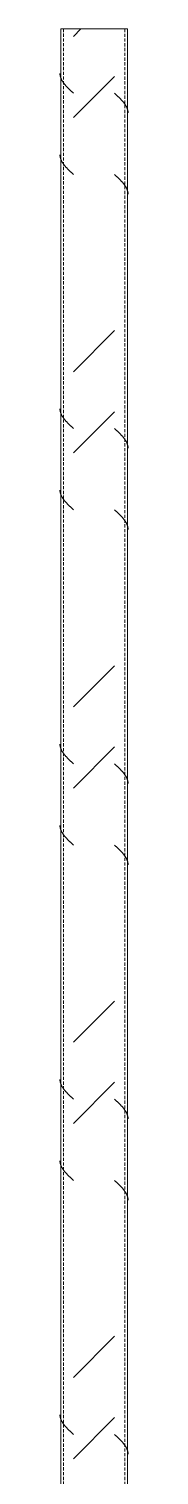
# Model space of a CAD drawing. Header units: centimetres. Extents: x -6111 to 13767, y -285 to 1600.
# Drawn here: x 2222.2 to 2232.5, y 298.6 to 515.5 of the extents above; entities that cross this region are included whole.
import ezdxf

# ---------------------------------------------------------------- set-up
doc = ezdxf.new("R2010")
doc.units = ezdxf.units.CM
doc.linetypes.add('Hidden', pattern=[0.714375, 0.47625, -0.238125])
doc.layers.add('S-COLS', color=7, linetype='Continuous', lineweight=9)

# ---------------------------------------------------------------- blocks, each defined once
blk = doc.blocks.new('FP_107-Elevación Eje 3-4')
at = {"layer": 'S-COLS'}
blk.add_line((-5443.86, 0), (-5443.86, 515.53), dxfattribs=at)
at = {"layer": 'S-COLS', "color": 9, "true_color": 0xc0c0c0}
for p, q in [((-5445.72, 505.84), (-5445.77, 505.89)), ((-5445.67, 505.8), (-5445.72, 505.84)), ((-5445.62, 505.75), (-5445.67, 505.8)), ((-5445.57, 505.7), (-5445.62, 505.75)), ((-5445.52, 505.66), (-5445.57, 505.7)), ((-5445.47, 505.61), (-5445.52, 505.66)), ((-5445.42, 505.56), (-5445.47, 505.61)), ((-5445.37, 505.51), (-5445.42, 505.56)), ((-5445.33, 505.47), (-5445.37, 505.51)), ((-5445.28, 505.42), (-5445.33, 505.47)), ((-5445.23, 505.37), (-5445.28, 505.42)), ((-5445.18, 505.33), (-5445.23, 505.37)), ((-5445.13, 505.28), (-5445.18, 505.33)), ((-5445.09, 505.23), (-5445.13, 505.28)), ((-5445.04, 505.19), (-5445.09, 505.23)), ((-5444.99, 505.14), (-5445.04, 505.19)), ((-5444.95, 505.09), (-5444.99, 505.14)), ((-5444.9, 505.05), (-5444.95, 505.09)), ((-5444.86, 505), (-5444.9, 505.05)), ((-5444.82, 504.95), (-5444.86, 505)), ((-5444.77, 504.91), (-5444.82, 504.95)), ((-5444.73, 504.86), (-5444.77, 504.91)), ((-5444.69, 504.81), (-5444.73, 504.86)), ((-5444.65, 504.77), (-5444.69, 504.81)), ((-5444.6, 504.72), (-5444.65, 504.77)), ((-5444.56, 504.67), (-5444.6, 504.72)), ((-5444.52, 504.63), (-5444.56, 504.67)), ((-5444.49, 504.58), (-5444.52, 504.63)), ((-5444.45, 504.53), (-5444.49, 504.58)), ((-5444.41, 504.49), (-5444.45, 504.53)), ((-5444.37, 504.44), (-5444.41, 504.49)), ((-5444.34, 504.39), (-5444.37, 504.44)), ((-5444.3, 504.35), (-5444.34, 504.39)), ((-5444.27, 504.3), (-5444.3, 504.35)), ((-5444.24, 504.25), (-5444.27, 504.3)), ((-5444.21, 504.21), (-5444.24, 504.25)), ((-5444.17, 504.16), (-5444.21, 504.21)), ((-5444.14, 504.11), (-5444.17, 504.16)), ((-5444.12, 504.07), (-5444.14, 504.11)), ((-5444.09, 504.02), (-5444.12, 504.07)), ((-5444.06, 503.97), (-5444.09, 504.02)), ((-5444.03, 503.93), (-5444.06, 503.97)), ((-5444.01, 503.88), (-5444.03, 503.93)), ((-5443.99, 503.83), (-5444.01, 503.88)), ((-5443.96, 503.78), (-5443.99, 503.83)), ((-5443.94, 503.74), (-5443.96, 503.78)), ((-5443.92, 503.69), (-5443.94, 503.74)), ((-5443.9, 503.64), (-5443.92, 503.69)), ((-5443.88, 503.6), (-5443.9, 503.64)), ((-5443.87, 503.55), (-5443.88, 503.6)), ((-5443.85, 503.5), (-5443.87, 503.55)), ((-5443.83, 503.46), (-5443.85, 503.5)), ((-5443.82, 503.41), (-5443.83, 503.46)), ((-5443.81, 503.36), (-5443.82, 503.41)), ((-5443.8, 503.32), (-5443.81, 503.36)), ((-5443.79, 503.27), (-5443.8, 503.32)), ((-5443.78, 503.22), (-5443.79, 503.27)), ((-5443.77, 503.18), (-5443.78, 503.22)), ((-5443.76, 503.13), (-5443.77, 503.18)), ((-5443.76, 503.08), (-5443.76, 503.13)), ((-5443.75, 503.04), (-5443.76, 503.08)), ((-5443.75, 502.99), (-5443.75, 503.04)), ((-5443.75, 502.94), (-5443.75, 502.99)), ((-5445.72, 493.65), (-5445.77, 493.7)), ((-5445.67, 493.61), (-5445.72, 493.65)), ((-5445.62, 493.56), (-5445.67, 493.61)), ((-5445.57, 493.51), (-5445.62, 493.56)), ((-5445.52, 493.47), (-5445.57, 493.51)), ((-5445.47, 493.42), (-5445.52, 493.47)), ((-5445.42, 493.37), (-5445.47, 493.42)), ((-5445.37, 493.33), (-5445.42, 493.37)), ((-5445.33, 493.28), (-5445.37, 493.33)), ((-5445.28, 493.23), (-5445.33, 493.28)), ((-5445.23, 493.19), (-5445.28, 493.23)), ((-5445.18, 493.14), (-5445.23, 493.19)), ((-5445.13, 493.09), (-5445.18, 493.14)), ((-5445.09, 493.04), (-5445.13, 493.09)), ((-5445.04, 493), (-5445.09, 493.04)), ((-5444.99, 492.95), (-5445.04, 493)), ((-5444.95, 492.9), (-5444.99, 492.95)), ((-5444.9, 492.86), (-5444.95, 492.9)), ((-5444.86, 492.81), (-5444.9, 492.86)), ((-5444.82, 492.76), (-5444.86, 492.81)), ((-5444.77, 492.72), (-5444.82, 492.76)), ((-5444.73, 492.67), (-5444.77, 492.72)), ((-5444.69, 492.62), (-5444.73, 492.67)), ((-5444.65, 492.58), (-5444.69, 492.62)), ((-5444.6, 492.53), (-5444.65, 492.58)), ((-5444.56, 492.48), (-5444.6, 492.53)), ((-5444.52, 492.44), (-5444.56, 492.48)), ((-5444.49, 492.39), (-5444.52, 492.44)), ((-5444.45, 492.34), (-5444.49, 492.39)), ((-5444.41, 492.3), (-5444.45, 492.34)), ((-5444.37, 492.25), (-5444.41, 492.3)), ((-5444.34, 492.2), (-5444.37, 492.25)), ((-5444.3, 492.16), (-5444.34, 492.2)), ((-5444.27, 492.11), (-5444.3, 492.16)), ((-5444.24, 492.06), (-5444.27, 492.11)), ((-5444.21, 492.02), (-5444.24, 492.06)), ((-5444.17, 491.97), (-5444.21, 492.02)), ((-5444.14, 491.92), (-5444.17, 491.97)), ((-5444.12, 491.88), (-5444.14, 491.92)), ((-5444.09, 491.83), (-5444.12, 491.88)), ((-5444.06, 491.78), (-5444.09, 491.83)), ((-5444.03, 491.74), (-5444.06, 491.78)), ((-5444.01, 491.69), (-5444.03, 491.74)), ((-5443.99, 491.64), (-5444.01, 491.69)), ((-5443.96, 491.6), (-5443.99, 491.64)), ((-5443.94, 491.55), (-5443.96, 491.6)), ((-5443.92, 491.5), (-5443.94, 491.55)), ((-5443.9, 491.46), (-5443.92, 491.5)), ((-5443.88, 491.41), (-5443.9, 491.46)), ((-5443.87, 491.36), (-5443.88, 491.41)), ((-5443.85, 491.31), (-5443.87, 491.36)), ((-5443.83, 491.27), (-5443.85, 491.31)), ((-5443.82, 491.22), (-5443.83, 491.27)), ((-5443.81, 491.17), (-5443.82, 491.22)), ((-5443.8, 491.13), (-5443.81, 491.17)), ((-5443.79, 491.08), (-5443.8, 491.13)), ((-5443.78, 491.03), (-5443.79, 491.08)), ((-5443.77, 490.99), (-5443.78, 491.03)), ((-5443.76, 490.94), (-5443.77, 490.99)), ((-5443.76, 490.89), (-5443.76, 490.94)), ((-5443.75, 490.85), (-5443.76, 490.89)), ((-5443.75, 490.8), (-5443.75, 490.85)), ((-5443.75, 490.75), (-5443.75, 490.8)), ((-5445.72, 455.55), (-5445.77, 455.6)), ((-5445.67, 455.51), (-5445.72, 455.55)), ((-5445.62, 455.46), (-5445.67, 455.51)), ((-5445.57, 455.41), (-5445.62, 455.46)), ((-5445.52, 455.37), (-5445.57, 455.41)), ((-5445.47, 455.32), (-5445.52, 455.37)), ((-5445.42, 455.27), (-5445.47, 455.32)), ((-5445.37, 455.23), (-5445.42, 455.27)), ((-5445.33, 455.18), (-5445.37, 455.23)), ((-5445.28, 455.13), (-5445.33, 455.18)), ((-5445.23, 455.09), (-5445.28, 455.13)), ((-5445.18, 455.04), (-5445.23, 455.09)), ((-5445.13, 454.99), (-5445.18, 455.04)), ((-5445.09, 454.94), (-5445.13, 454.99)), ((-5445.04, 454.9), (-5445.09, 454.94)), ((-5444.99, 454.85), (-5445.04, 454.9)), ((-5444.95, 454.8), (-5444.99, 454.85)), ((-5444.9, 454.76), (-5444.95, 454.8)), ((-5444.86, 454.71), (-5444.9, 454.76)), ((-5444.82, 454.66), (-5444.86, 454.71)), ((-5444.77, 454.62), (-5444.82, 454.66)), ((-5444.73, 454.57), (-5444.77, 454.62)), ((-5444.69, 454.52), (-5444.73, 454.57)), ((-5444.65, 454.48), (-5444.69, 454.52)), ((-5444.6, 454.43), (-5444.65, 454.48)), ((-5444.56, 454.38), (-5444.6, 454.43)), ((-5444.52, 454.34), (-5444.56, 454.38)), ((-5444.49, 454.29), (-5444.52, 454.34)), ((-5444.45, 454.24), (-5444.49, 454.29)), ((-5444.41, 454.2), (-5444.45, 454.24)), ((-5444.37, 454.15), (-5444.41, 454.2)), ((-5444.34, 454.1), (-5444.37, 454.15)), ((-5444.3, 454.06), (-5444.34, 454.1)), ((-5444.27, 454.01), (-5444.3, 454.06)), ((-5444.24, 453.96), (-5444.27, 454.01)), ((-5444.21, 453.92), (-5444.24, 453.96)), ((-5444.17, 453.87), (-5444.21, 453.92)), ((-5444.14, 453.82), (-5444.17, 453.87)), ((-5444.12, 453.78), (-5444.14, 453.82)), ((-5444.09, 453.73), (-5444.12, 453.78)), ((-5444.06, 453.68), (-5444.09, 453.73)), ((-5444.03, 453.64), (-5444.06, 453.68)), ((-5444.01, 453.59), (-5444.03, 453.64)), ((-5443.99, 453.54), (-5444.01, 453.59)), ((-5443.96, 453.5), (-5443.99, 453.54)), ((-5443.94, 453.45), (-5443.96, 453.5)), ((-5443.92, 453.4), (-5443.94, 453.45)), ((-5443.9, 453.36), (-5443.92, 453.4)), ((-5443.88, 453.31), (-5443.9, 453.36)), ((-5443.87, 453.26), (-5443.88, 453.31)), ((-5443.85, 453.21), (-5443.87, 453.26)), ((-5443.83, 453.17), (-5443.85, 453.21)), ((-5443.82, 453.12), (-5443.83, 453.17)), ((-5443.81, 453.07), (-5443.82, 453.12)), ((-5443.8, 453.03), (-5443.81, 453.07)), ((-5443.79, 452.98), (-5443.8, 453.03)), ((-5443.78, 452.93), (-5443.79, 452.98)), ((-5443.77, 452.89), (-5443.78, 452.93)), ((-5443.76, 452.84), (-5443.77, 452.89)), ((-5443.76, 452.79), (-5443.76, 452.84)), ((-5443.75, 452.75), (-5443.76, 452.79)), ((-5443.75, 452.7), (-5443.75, 452.75)), ((-5443.75, 452.65), (-5443.75, 452.7)), ((-5445.72, 443.36), (-5445.77, 443.41)), ((-5445.67, 443.32), (-5445.72, 443.36)), ((-5445.62, 443.27), (-5445.67, 443.32)), ((-5445.57, 443.22), (-5445.62, 443.27)), ((-5445.52, 443.18), (-5445.57, 443.22)), ((-5445.47, 443.13), (-5445.52, 443.18)), ((-5445.42, 443.08), (-5445.47, 443.13)), ((-5445.37, 443.04), (-5445.42, 443.08)), ((-5445.33, 442.99), (-5445.37, 443.04)), ((-5445.28, 442.94), (-5445.33, 442.99)), ((-5445.23, 442.9), (-5445.28, 442.94)), ((-5445.18, 442.85), (-5445.23, 442.9)), ((-5445.13, 442.8), (-5445.18, 442.85)), ((-5445.09, 442.76), (-5445.13, 442.8)), ((-5445.04, 442.71), (-5445.09, 442.76)), ((-5444.99, 442.66), (-5445.04, 442.71)), ((-5444.95, 442.62), (-5444.99, 442.66)), ((-5444.9, 442.57), (-5444.95, 442.62)), ((-5444.86, 442.52), (-5444.9, 442.57)), ((-5444.82, 442.47), (-5444.86, 442.52)), ((-5444.77, 442.43), (-5444.82, 442.47)), ((-5444.73, 442.38), (-5444.77, 442.43)), ((-5444.69, 442.33), (-5444.73, 442.38)), ((-5444.65, 442.29), (-5444.69, 442.33)), ((-5444.6, 442.24), (-5444.65, 442.29)), ((-5444.56, 442.19), (-5444.6, 442.24)), ((-5444.52, 442.15), (-5444.56, 442.19)), ((-5444.49, 442.1), (-5444.52, 442.15)), ((-5444.45, 442.05), (-5444.49, 442.1)), ((-5444.41, 442.01), (-5444.45, 442.05)), ((-5444.37, 441.96), (-5444.41, 442.01)), ((-5444.34, 441.91), (-5444.37, 441.96)), ((-5444.3, 441.87), (-5444.34, 441.91)), ((-5444.27, 441.82), (-5444.3, 441.87)), ((-5444.24, 441.77), (-5444.27, 441.82)), ((-5444.21, 441.73), (-5444.24, 441.77)), ((-5444.17, 441.68), (-5444.21, 441.73)), ((-5444.14, 441.63), (-5444.17, 441.68)), ((-5444.12, 441.59), (-5444.14, 441.63)), ((-5444.09, 441.54), (-5444.12, 441.59)), ((-5444.06, 441.49), (-5444.09, 441.54)), ((-5444.03, 441.45), (-5444.06, 441.49)), ((-5444.01, 441.4), (-5444.03, 441.45)), ((-5443.99, 441.35), (-5444.01, 441.4)), ((-5443.96, 441.31), (-5443.99, 441.35)), ((-5443.94, 441.26), (-5443.96, 441.31)), ((-5443.92, 441.21), (-5443.94, 441.26)), ((-5443.9, 441.17), (-5443.92, 441.21)), ((-5443.88, 441.12), (-5443.9, 441.17)), ((-5443.87, 441.07), (-5443.88, 441.12)), ((-5443.85, 441.03), (-5443.87, 441.07)), ((-5443.83, 440.98), (-5443.85, 441.03)), ((-5443.82, 440.93), (-5443.83, 440.98)), ((-5443.81, 440.89), (-5443.82, 440.93)), ((-5443.8, 440.84), (-5443.81, 440.89)), ((-5443.79, 440.79), (-5443.8, 440.84)), ((-5443.78, 440.74), (-5443.79, 440.79)), ((-5443.77, 440.7), (-5443.78, 440.74)), ((-5443.76, 440.65), (-5443.77, 440.7)), ((-5443.76, 440.6), (-5443.76, 440.65)), ((-5443.75, 440.56), (-5443.76, 440.6)), ((-5443.75, 440.51), (-5443.75, 440.56)), ((-5443.75, 440.46), (-5443.75, 440.51)), ((-5445.72, 405.26), (-5445.77, 405.31)), ((-5445.67, 405.22), (-5445.72, 405.26)), ((-5445.62, 405.17), (-5445.67, 405.22)), ((-5445.57, 405.12), (-5445.62, 405.17)), ((-5445.52, 405.08), (-5445.57, 405.12)), ((-5445.47, 405.03), (-5445.52, 405.08)), ((-5445.42, 404.98), (-5445.47, 405.03)), ((-5445.37, 404.94), (-5445.42, 404.98)), ((-5445.33, 404.89), (-5445.37, 404.94)), ((-5445.28, 404.84), (-5445.33, 404.89)), ((-5445.23, 404.8), (-5445.28, 404.84)), ((-5445.18, 404.75), (-5445.23, 404.8)), ((-5445.13, 404.7), (-5445.18, 404.75)), ((-5445.09, 404.66), (-5445.13, 404.7)), ((-5445.04, 404.61), (-5445.09, 404.66)), ((-5444.99, 404.56), (-5445.04, 404.61)), ((-5444.95, 404.52), (-5444.99, 404.56)), ((-5444.9, 404.47), (-5444.95, 404.52)), ((-5444.86, 404.42), (-5444.9, 404.47)), ((-5444.82, 404.37), (-5444.86, 404.42)), ((-5444.77, 404.33), (-5444.82, 404.37)), ((-5444.73, 404.28), (-5444.77, 404.33)), ((-5444.69, 404.23), (-5444.73, 404.28)), ((-5444.65, 404.19), (-5444.69, 404.23)), ((-5444.6, 404.14), (-5444.65, 404.19)), ((-5444.56, 404.09), (-5444.6, 404.14)), ((-5444.52, 404.05), (-5444.56, 404.09)), ((-5444.49, 404), (-5444.52, 404.05)), ((-5444.45, 403.95), (-5444.49, 404)), ((-5444.41, 403.91), (-5444.45, 403.95)), ((-5444.37, 403.86), (-5444.41, 403.91)), ((-5444.34, 403.81), (-5444.37, 403.86)), ((-5444.3, 403.77), (-5444.34, 403.81)), ((-5444.27, 403.72), (-5444.3, 403.77)), ((-5444.24, 403.67), (-5444.27, 403.72)), ((-5444.21, 403.63), (-5444.24, 403.67)), ((-5444.17, 403.58), (-5444.21, 403.63)), ((-5444.14, 403.53), (-5444.17, 403.58)), ((-5444.12, 403.49), (-5444.14, 403.53)), ((-5444.09, 403.44), (-5444.12, 403.49)), ((-5444.06, 403.39), (-5444.09, 403.44)), ((-5444.03, 403.35), (-5444.06, 403.39)), ((-5444.01, 403.3), (-5444.03, 403.35)), ((-5443.99, 403.25), (-5444.01, 403.3)), ((-5443.96, 403.21), (-5443.99, 403.25)), ((-5443.94, 403.16), (-5443.96, 403.21)), ((-5443.92, 403.11), (-5443.94, 403.16)), ((-5443.9, 403.07), (-5443.92, 403.11)), ((-5443.88, 403.02), (-5443.9, 403.07)), ((-5443.87, 402.97), (-5443.88, 403.02)), ((-5443.85, 402.93), (-5443.87, 402.97)), ((-5443.83, 402.88), (-5443.85, 402.93)), ((-5443.82, 402.83), (-5443.83, 402.88)), ((-5443.81, 402.79), (-5443.82, 402.83)), ((-5443.8, 402.74), (-5443.81, 402.79)), ((-5443.79, 402.69), (-5443.8, 402.74)), ((-5443.78, 402.64), (-5443.79, 402.69)), ((-5443.77, 402.6), (-5443.78, 402.64)), ((-5443.76, 402.55), (-5443.77, 402.6)), ((-5443.76, 402.5), (-5443.76, 402.55)), ((-5443.75, 402.46), (-5443.76, 402.5)), ((-5443.75, 402.41), (-5443.75, 402.46)), ((-5443.75, 402.36), (-5443.75, 402.41)), ((-5445.72, 393.07), (-5445.77, 393.12)), ((-5445.67, 393.03), (-5445.72, 393.07)), ((-5445.62, 392.98), (-5445.67, 393.03)), ((-5445.57, 392.93), (-5445.62, 392.98)), ((-5445.52, 392.89), (-5445.57, 392.93)), ((-5445.47, 392.84), (-5445.52, 392.89)), ((-5445.42, 392.79), (-5445.47, 392.84)), ((-5445.37, 392.75), (-5445.42, 392.79)), ((-5445.33, 392.7), (-5445.37, 392.75)), ((-5445.28, 392.65), (-5445.33, 392.7)), ((-5445.23, 392.61), (-5445.28, 392.65)), ((-5445.18, 392.56), (-5445.23, 392.61)), ((-5445.13, 392.51), (-5445.18, 392.56)), ((-5445.09, 392.47), (-5445.13, 392.51)), ((-5445.04, 392.42), (-5445.09, 392.47)), ((-5444.99, 392.37), (-5445.04, 392.42)), ((-5444.95, 392.33), (-5444.99, 392.37)), ((-5444.9, 392.28), (-5444.95, 392.33)), ((-5444.86, 392.23), (-5444.9, 392.28)), ((-5444.82, 392.19), (-5444.86, 392.23)), ((-5444.77, 392.14), (-5444.82, 392.19)), ((-5444.73, 392.09), (-5444.77, 392.14)), ((-5444.69, 392.05), (-5444.73, 392.09)), ((-5444.65, 392), (-5444.69, 392.05)), ((-5444.6, 391.95), (-5444.65, 392)), ((-5444.56, 391.9), (-5444.6, 391.95)), ((-5444.52, 391.86), (-5444.56, 391.9)), ((-5444.49, 391.81), (-5444.52, 391.86)), ((-5444.45, 391.76), (-5444.49, 391.81)), ((-5444.41, 391.72), (-5444.45, 391.76)), ((-5444.37, 391.67), (-5444.41, 391.72)), ((-5444.34, 391.62), (-5444.37, 391.67)), ((-5444.3, 391.58), (-5444.34, 391.62)), ((-5444.27, 391.53), (-5444.3, 391.58)), ((-5444.24, 391.48), (-5444.27, 391.53)), ((-5444.21, 391.44), (-5444.24, 391.48)), ((-5444.17, 391.39), (-5444.21, 391.44)), ((-5444.14, 391.34), (-5444.17, 391.39)), ((-5444.12, 391.3), (-5444.14, 391.34)), ((-5444.09, 391.25), (-5444.12, 391.3)), ((-5444.06, 391.2), (-5444.09, 391.25)), ((-5444.03, 391.16), (-5444.06, 391.2)), ((-5444.01, 391.11), (-5444.03, 391.16)), ((-5443.99, 391.06), (-5444.01, 391.11)), ((-5443.96, 391.02), (-5443.99, 391.06)), ((-5443.94, 390.97), (-5443.96, 391.02)), ((-5443.92, 390.92), (-5443.94, 390.97)), ((-5443.9, 390.88), (-5443.92, 390.92)), ((-5443.88, 390.83), (-5443.9, 390.88)), ((-5443.87, 390.78), (-5443.88, 390.83)), ((-5443.85, 390.74), (-5443.87, 390.78)), ((-5443.83, 390.69), (-5443.85, 390.74)), ((-5443.82, 390.64), (-5443.83, 390.69)), ((-5443.81, 390.6), (-5443.82, 390.64)), ((-5443.8, 390.55), (-5443.81, 390.6)), ((-5443.79, 390.5), (-5443.8, 390.55)), ((-5443.78, 390.46), (-5443.79, 390.5)), ((-5443.77, 390.41), (-5443.78, 390.46)), ((-5443.76, 390.36), (-5443.77, 390.41)), ((-5443.76, 390.32), (-5443.76, 390.36)), ((-5443.75, 390.27), (-5443.76, 390.32)), ((-5443.75, 390.22), (-5443.75, 390.27)), ((-5443.75, 390.18), (-5443.75, 390.22)), ((-5445.72, 354.97), (-5445.77, 355.02)), ((-5445.67, 354.93), (-5445.72, 354.97)), ((-5445.62, 354.88), (-5445.67, 354.93)), ((-5445.57, 354.83), (-5445.62, 354.88)), ((-5445.52, 354.79), (-5445.57, 354.83)), ((-5445.47, 354.74), (-5445.52, 354.79)), ((-5445.42, 354.69), (-5445.47, 354.74)), ((-5445.37, 354.65), (-5445.42, 354.69)), ((-5445.33, 354.6), (-5445.37, 354.65)), ((-5445.28, 354.55), (-5445.33, 354.6)), ((-5445.23, 354.51), (-5445.28, 354.55)), ((-5445.18, 354.46), (-5445.23, 354.51)), ((-5445.13, 354.41), (-5445.18, 354.46)), ((-5445.09, 354.37), (-5445.13, 354.41)), ((-5445.04, 354.32), (-5445.09, 354.37)), ((-5444.99, 354.27), (-5445.04, 354.32)), ((-5444.95, 354.23), (-5444.99, 354.27)), ((-5444.9, 354.18), (-5444.95, 354.23)), ((-5444.86, 354.13), (-5444.9, 354.18)), ((-5444.82, 354.09), (-5444.86, 354.13)), ((-5444.77, 354.04), (-5444.82, 354.09)), ((-5444.73, 353.99), (-5444.77, 354.04)), ((-5444.69, 353.95), (-5444.73, 353.99)), ((-5444.65, 353.9), (-5444.69, 353.95)), ((-5444.6, 353.85), (-5444.65, 353.9)), ((-5444.56, 353.8), (-5444.6, 353.85)), ((-5444.52, 353.76), (-5444.56, 353.8)), ((-5444.49, 353.71), (-5444.52, 353.76)), ((-5444.45, 353.66), (-5444.49, 353.71)), ((-5444.41, 353.62), (-5444.45, 353.66)), ((-5444.37, 353.57), (-5444.41, 353.62)), ((-5444.34, 353.52), (-5444.37, 353.57)), ((-5444.3, 353.48), (-5444.34, 353.52)), ((-5444.27, 353.43), (-5444.3, 353.48)), ((-5444.24, 353.38), (-5444.27, 353.43)), ((-5444.21, 353.34), (-5444.24, 353.38)), ((-5444.17, 353.29), (-5444.21, 353.34)), ((-5444.14, 353.24), (-5444.17, 353.29)), ((-5444.12, 353.2), (-5444.14, 353.24)), ((-5444.09, 353.15), (-5444.12, 353.2)), ((-5444.06, 353.1), (-5444.09, 353.15)), ((-5444.03, 353.06), (-5444.06, 353.1)), ((-5444.01, 353.01), (-5444.03, 353.06)), ((-5443.99, 352.96), (-5444.01, 353.01)), ((-5443.96, 352.92), (-5443.99, 352.96)), ((-5443.94, 352.87), (-5443.96, 352.92)), ((-5443.92, 352.82), (-5443.94, 352.87)), ((-5443.9, 352.78), (-5443.92, 352.82)), ((-5443.88, 352.73), (-5443.9, 352.78)), ((-5443.87, 352.68), (-5443.88, 352.73)), ((-5443.85, 352.64), (-5443.87, 352.68)), ((-5443.83, 352.59), (-5443.85, 352.64)), ((-5443.82, 352.54), (-5443.83, 352.59)), ((-5443.81, 352.5), (-5443.82, 352.54)), ((-5443.8, 352.45), (-5443.81, 352.5)), ((-5443.79, 352.4), (-5443.8, 352.45)), ((-5443.78, 352.36), (-5443.79, 352.4)), ((-5443.77, 352.31), (-5443.78, 352.36)), ((-5443.76, 352.26), (-5443.77, 352.31)), ((-5443.76, 352.22), (-5443.76, 352.26)), ((-5443.75, 352.17), (-5443.76, 352.22)), ((-5443.75, 352.12), (-5443.75, 352.17)), ((-5443.75, 352.08), (-5443.75, 352.12)), ((-5445.72, 342.78), (-5445.77, 342.83)), ((-5445.67, 342.74), (-5445.72, 342.78)), ((-5445.62, 342.69), (-5445.67, 342.74)), ((-5445.57, 342.64), (-5445.62, 342.69)), ((-5445.52, 342.6), (-5445.57, 342.64)), ((-5445.47, 342.55), (-5445.52, 342.6)), ((-5445.42, 342.5), (-5445.47, 342.55)), ((-5445.37, 342.46), (-5445.42, 342.5)), ((-5445.33, 342.41), (-5445.37, 342.46)), ((-5445.28, 342.36), (-5445.33, 342.41)), ((-5445.23, 342.32), (-5445.28, 342.36)), ((-5445.18, 342.27), (-5445.23, 342.32)), ((-5445.13, 342.22), (-5445.18, 342.27)), ((-5445.09, 342.18), (-5445.13, 342.22)), ((-5445.04, 342.13), (-5445.09, 342.18)), ((-5444.99, 342.08), (-5445.04, 342.13)), ((-5444.95, 342.04), (-5444.99, 342.08)), ((-5444.9, 341.99), (-5444.95, 342.04)), ((-5444.86, 341.94), (-5444.9, 341.99)), ((-5444.82, 341.9), (-5444.86, 341.94)), ((-5444.77, 341.85), (-5444.82, 341.9)), ((-5444.73, 341.8), (-5444.77, 341.85)), ((-5444.69, 341.76), (-5444.73, 341.8)), ((-5444.65, 341.71), (-5444.69, 341.76)), ((-5444.6, 341.66), (-5444.65, 341.71)), ((-5444.56, 341.62), (-5444.6, 341.66)), ((-5444.52, 341.57), (-5444.56, 341.62)), ((-5444.49, 341.52), (-5444.52, 341.57)), ((-5444.45, 341.48), (-5444.49, 341.52)), ((-5444.41, 341.43), (-5444.45, 341.48)), ((-5444.37, 341.38), (-5444.41, 341.43)), ((-5444.34, 341.34), (-5444.37, 341.38)), ((-5444.3, 341.29), (-5444.34, 341.34)), ((-5444.27, 341.24), (-5444.3, 341.29)), ((-5444.24, 341.19), (-5444.27, 341.24)), ((-5444.21, 341.15), (-5444.24, 341.19)), ((-5444.17, 341.1), (-5444.21, 341.15)), ((-5444.14, 341.05), (-5444.17, 341.1)), ((-5444.12, 341.01), (-5444.14, 341.05)), ((-5444.09, 340.96), (-5444.12, 341.01)), ((-5444.06, 340.91), (-5444.09, 340.96)), ((-5444.03, 340.87), (-5444.06, 340.91)), ((-5444.01, 340.82), (-5444.03, 340.87)), ((-5443.99, 340.77), (-5444.01, 340.82)), ((-5443.96, 340.73), (-5443.99, 340.77)), ((-5443.94, 340.68), (-5443.96, 340.73)), ((-5443.92, 340.63), (-5443.94, 340.68)), ((-5443.9, 340.59), (-5443.92, 340.63)), ((-5443.88, 340.54), (-5443.9, 340.59)), ((-5443.87, 340.49), (-5443.88, 340.54)), ((-5443.85, 340.45), (-5443.87, 340.49)), ((-5443.83, 340.4), (-5443.85, 340.45)), ((-5443.82, 340.35), (-5443.83, 340.4)), ((-5443.81, 340.31), (-5443.82, 340.35)), ((-5443.8, 340.26), (-5443.81, 340.31)), ((-5443.79, 340.21), (-5443.8, 340.26)), ((-5443.78, 340.17), (-5443.79, 340.21)), ((-5443.77, 340.12), (-5443.78, 340.17)), ((-5443.76, 340.07), (-5443.77, 340.12)), ((-5443.76, 340.03), (-5443.76, 340.07)), ((-5443.75, 339.98), (-5443.76, 340.03)), ((-5443.75, 339.93), (-5443.75, 339.98)), ((-5443.75, 339.89), (-5443.75, 339.93)), ((-5445.72, 304.68), (-5445.77, 304.73)), ((-5445.67, 304.64), (-5445.72, 304.68)), ((-5445.62, 304.59), (-5445.67, 304.64)), ((-5445.57, 304.54), (-5445.62, 304.59)), ((-5445.52, 304.5), (-5445.57, 304.54)), ((-5445.47, 304.45), (-5445.52, 304.5)), ((-5445.42, 304.4), (-5445.47, 304.45)), ((-5445.37, 304.36), (-5445.42, 304.4)), ((-5445.33, 304.31), (-5445.37, 304.36)), ((-5445.28, 304.26), (-5445.33, 304.31)), ((-5445.23, 304.22), (-5445.28, 304.26)), ((-5445.18, 304.17), (-5445.23, 304.22)), ((-5445.13, 304.12), (-5445.18, 304.17)), ((-5445.09, 304.08), (-5445.13, 304.12)), ((-5445.04, 304.03), (-5445.09, 304.08)), ((-5444.99, 303.98), (-5445.04, 304.03)), ((-5444.95, 303.94), (-5444.99, 303.98)), ((-5444.9, 303.89), (-5444.95, 303.94)), ((-5444.86, 303.84), (-5444.9, 303.89)), ((-5444.82, 303.8), (-5444.86, 303.84)), ((-5444.77, 303.75), (-5444.82, 303.8)), ((-5444.73, 303.7), (-5444.77, 303.75)), ((-5444.69, 303.66), (-5444.73, 303.7)), ((-5444.65, 303.61), (-5444.69, 303.66)), ((-5444.6, 303.56), (-5444.65, 303.61)), ((-5444.56, 303.52), (-5444.6, 303.56)), ((-5444.52, 303.47), (-5444.56, 303.52)), ((-5444.49, 303.42), (-5444.52, 303.47)), ((-5444.45, 303.38), (-5444.49, 303.42)), ((-5444.41, 303.33), (-5444.45, 303.38)), ((-5444.37, 303.28), (-5444.41, 303.33)), ((-5444.34, 303.24), (-5444.37, 303.28)), ((-5444.3, 303.19), (-5444.34, 303.24)), ((-5444.27, 303.14), (-5444.3, 303.19)), ((-5444.24, 303.09), (-5444.27, 303.14)), ((-5444.21, 303.05), (-5444.24, 303.09)), ((-5444.17, 303), (-5444.21, 303.05)), ((-5444.14, 302.95), (-5444.17, 303)), ((-5444.12, 302.91), (-5444.14, 302.95)), ((-5444.09, 302.86), (-5444.12, 302.91)), ((-5444.06, 302.81), (-5444.09, 302.86)), ((-5444.03, 302.77), (-5444.06, 302.81)), ((-5444.01, 302.72), (-5444.03, 302.77)), ((-5443.99, 302.67), (-5444.01, 302.72)), ((-5443.96, 302.63), (-5443.99, 302.67)), ((-5443.94, 302.58), (-5443.96, 302.63)), ((-5443.92, 302.53), (-5443.94, 302.58)), ((-5443.9, 302.49), (-5443.92, 302.53)), ((-5443.88, 302.44), (-5443.9, 302.49)), ((-5443.87, 302.39), (-5443.88, 302.44)), ((-5443.85, 302.35), (-5443.87, 302.39)), ((-5443.83, 302.3), (-5443.85, 302.35)), ((-5443.82, 302.25), (-5443.83, 302.3)), ((-5443.81, 302.21), (-5443.82, 302.25)), ((-5443.8, 302.16), (-5443.81, 302.21)), ((-5443.79, 302.11), (-5443.8, 302.16)), ((-5443.78, 302.07), (-5443.79, 302.11)), ((-5443.77, 302.02), (-5443.78, 302.07)), ((-5443.76, 301.97), (-5443.77, 302.02)), ((-5443.76, 301.93), (-5443.76, 301.97)), ((-5443.75, 301.88), (-5443.76, 301.93)), ((-5443.75, 301.83), (-5443.75, 301.88)), ((-5443.75, 301.79), (-5443.75, 301.83))]:
    blk.add_line(p, q, dxfattribs=at)
blk = doc.blocks.new('FP_108-Elevación Eje 3-4')
at = {"layer": 'S-COLS'}
blk.add_line((-5453.86, 515.53), (-5453.86, 0), dxfattribs=at)
at = {"layer": 'S-COLS', "color": 9, "true_color": 0xc0c0c0}
for p, q in [((-5453.98, 508.79), (-5453.98, 508.83)), ((-5453.97, 508.74), (-5453.98, 508.79)), ((-5453.97, 508.69), (-5453.97, 508.74)), ((-5453.96, 508.65), (-5453.97, 508.69)), ((-5453.96, 508.6), (-5453.96, 508.65)), ((-5453.95, 508.55), (-5453.96, 508.6)), ((-5453.94, 508.51), (-5453.95, 508.55)), ((-5453.93, 508.46), (-5453.94, 508.51)), ((-5453.92, 508.41), (-5453.93, 508.46)), ((-5453.91, 508.37), (-5453.92, 508.41)), ((-5453.89, 508.32), (-5453.91, 508.37)), ((-5453.88, 508.27), (-5453.89, 508.32)), ((-5453.86, 508.23), (-5453.88, 508.27)), ((-5453.84, 508.18), (-5453.86, 508.23)), ((-5453.83, 508.13), (-5453.84, 508.18)), ((-5453.81, 508.09), (-5453.83, 508.13)), ((-5453.79, 508.04), (-5453.81, 508.09)), ((-5453.76, 507.99), (-5453.79, 508.04)), ((-5453.74, 507.95), (-5453.76, 507.99)), ((-5453.72, 507.9), (-5453.74, 507.95)), ((-5453.69, 507.85), (-5453.72, 507.9)), ((-5453.67, 507.81), (-5453.69, 507.85)), ((-5453.64, 507.76), (-5453.67, 507.81)), ((-5453.61, 507.71), (-5453.64, 507.76)), ((-5453.58, 507.67), (-5453.61, 507.71)), ((-5453.55, 507.62), (-5453.58, 507.67)), ((-5453.52, 507.57), (-5453.55, 507.62)), ((-5453.49, 507.53), (-5453.52, 507.57)), ((-5453.46, 507.48), (-5453.49, 507.53)), ((-5453.42, 507.43), (-5453.46, 507.48)), ((-5453.39, 507.39), (-5453.42, 507.43)), ((-5453.35, 507.34), (-5453.39, 507.39)), ((-5453.32, 507.29), (-5453.35, 507.34)), ((-5453.28, 507.24), (-5453.32, 507.29)), ((-5453.24, 507.2), (-5453.28, 507.24)), ((-5453.2, 507.15), (-5453.24, 507.2)), ((-5453.16, 507.1), (-5453.2, 507.15)), ((-5453.12, 507.06), (-5453.16, 507.1)), ((-5453.08, 507.01), (-5453.12, 507.06)), ((-5453.04, 506.96), (-5453.08, 507.01)), ((-5453, 506.92), (-5453.04, 506.96)), ((-5452.95, 506.87), (-5453, 506.92)), ((-5452.91, 506.82), (-5452.95, 506.87)), ((-5452.87, 506.78), (-5452.91, 506.82)), ((-5452.82, 506.73), (-5452.87, 506.78)), ((-5452.78, 506.68), (-5452.82, 506.73)), ((-5452.73, 506.64), (-5452.78, 506.68)), ((-5452.69, 506.59), (-5452.73, 506.64)), ((-5452.64, 506.54), (-5452.69, 506.59)), ((-5452.59, 506.5), (-5452.64, 506.54)), ((-5452.55, 506.45), (-5452.59, 506.5)), ((-5452.5, 506.4), (-5452.55, 506.45)), ((-5452.45, 506.36), (-5452.5, 506.4)), ((-5452.4, 506.31), (-5452.45, 506.36)), ((-5452.35, 506.26), (-5452.4, 506.31)), ((-5452.3, 506.22), (-5452.35, 506.26)), ((-5452.25, 506.17), (-5452.3, 506.22)), ((-5452.21, 506.12), (-5452.25, 506.17)), ((-5452.16, 506.08), (-5452.21, 506.12)), ((-5452.11, 506.03), (-5452.16, 506.08)), ((-5452.06, 505.98), (-5452.11, 506.03)), ((-5452.01, 505.94), (-5452.06, 505.98)), ((-5451.96, 505.89), (-5452.01, 505.94)), ((-5453.98, 496.6), (-5453.98, 496.65)), ((-5453.97, 496.55), (-5453.98, 496.6)), ((-5453.97, 496.5), (-5453.97, 496.55)), ((-5453.96, 496.46), (-5453.97, 496.5)), ((-5453.96, 496.41), (-5453.96, 496.46)), ((-5453.95, 496.36), (-5453.96, 496.41)), ((-5453.94, 496.32), (-5453.95, 496.36)), ((-5453.93, 496.27), (-5453.94, 496.32)), ((-5453.92, 496.22), (-5453.93, 496.27)), ((-5453.91, 496.18), (-5453.92, 496.22)), ((-5453.89, 496.13), (-5453.91, 496.18)), ((-5453.88, 496.08), (-5453.89, 496.13)), ((-5453.86, 496.04), (-5453.88, 496.08)), ((-5453.84, 495.99), (-5453.86, 496.04)), ((-5453.83, 495.94), (-5453.84, 495.99)), ((-5453.81, 495.9), (-5453.83, 495.94)), ((-5453.79, 495.85), (-5453.81, 495.9)), ((-5453.76, 495.8), (-5453.79, 495.85)), ((-5453.74, 495.76), (-5453.76, 495.8)), ((-5453.72, 495.71), (-5453.74, 495.76)), ((-5453.69, 495.66), (-5453.72, 495.71)), ((-5453.67, 495.62), (-5453.69, 495.66)), ((-5453.64, 495.57), (-5453.67, 495.62)), ((-5453.61, 495.52), (-5453.64, 495.57)), ((-5453.58, 495.48), (-5453.61, 495.52)), ((-5453.55, 495.43), (-5453.58, 495.48)), ((-5453.52, 495.38), (-5453.55, 495.43)), ((-5453.49, 495.34), (-5453.52, 495.38)), ((-5453.46, 495.29), (-5453.49, 495.34)), ((-5453.42, 495.24), (-5453.46, 495.29)), ((-5453.39, 495.2), (-5453.42, 495.24)), ((-5453.35, 495.15), (-5453.39, 495.2)), ((-5453.32, 495.1), (-5453.35, 495.15)), ((-5453.28, 495.06), (-5453.32, 495.1)), ((-5453.24, 495.01), (-5453.28, 495.06)), ((-5453.2, 494.96), (-5453.24, 495.01)), ((-5453.16, 494.92), (-5453.2, 494.96)), ((-5453.12, 494.87), (-5453.16, 494.92)), ((-5453.08, 494.82), (-5453.12, 494.87)), ((-5453.04, 494.77), (-5453.08, 494.82)), ((-5453, 494.73), (-5453.04, 494.77)), ((-5452.95, 494.68), (-5453, 494.73)), ((-5452.91, 494.63), (-5452.95, 494.68)), ((-5452.87, 494.59), (-5452.91, 494.63)), ((-5452.82, 494.54), (-5452.87, 494.59)), ((-5452.78, 494.49), (-5452.82, 494.54)), ((-5452.73, 494.45), (-5452.78, 494.49)), ((-5452.69, 494.4), (-5452.73, 494.45)), ((-5452.64, 494.35), (-5452.69, 494.4)), ((-5452.59, 494.31), (-5452.64, 494.35)), ((-5452.55, 494.26), (-5452.59, 494.31)), ((-5452.5, 494.21), (-5452.55, 494.26)), ((-5452.45, 494.17), (-5452.5, 494.21)), ((-5452.4, 494.12), (-5452.45, 494.17)), ((-5452.35, 494.07), (-5452.4, 494.12)), ((-5452.3, 494.03), (-5452.35, 494.07)), ((-5452.25, 493.98), (-5452.3, 494.03)), ((-5452.21, 493.93), (-5452.25, 493.98)), ((-5452.16, 493.89), (-5452.21, 493.93)), ((-5452.11, 493.84), (-5452.16, 493.89)), ((-5452.06, 493.79), (-5452.11, 493.84)), ((-5452.01, 493.75), (-5452.06, 493.79)), ((-5451.96, 493.7), (-5452.01, 493.75)), ((-5453.98, 458.5), (-5453.98, 458.55)), ((-5453.97, 458.45), (-5453.98, 458.5)), ((-5453.97, 458.4), (-5453.97, 458.45)), ((-5453.96, 458.36), (-5453.97, 458.4)), ((-5453.96, 458.31), (-5453.96, 458.36)), ((-5453.95, 458.26), (-5453.96, 458.31)), ((-5453.94, 458.22), (-5453.95, 458.26)), ((-5453.93, 458.17), (-5453.94, 458.22)), ((-5453.92, 458.12), (-5453.93, 458.17)), ((-5453.91, 458.08), (-5453.92, 458.12)), ((-5453.89, 458.03), (-5453.91, 458.08)), ((-5453.88, 457.98), (-5453.89, 458.03)), ((-5453.86, 457.94), (-5453.88, 457.98)), ((-5453.84, 457.89), (-5453.86, 457.94)), ((-5453.83, 457.84), (-5453.84, 457.89)), ((-5453.81, 457.8), (-5453.83, 457.84)), ((-5453.79, 457.75), (-5453.81, 457.8)), ((-5453.76, 457.7), (-5453.79, 457.75)), ((-5453.74, 457.66), (-5453.76, 457.7)), ((-5453.72, 457.61), (-5453.74, 457.66)), ((-5453.69, 457.56), (-5453.72, 457.61)), ((-5453.67, 457.52), (-5453.69, 457.56)), ((-5453.64, 457.47), (-5453.67, 457.52)), ((-5453.61, 457.42), (-5453.64, 457.47)), ((-5453.58, 457.38), (-5453.61, 457.42)), ((-5453.55, 457.33), (-5453.58, 457.38)), ((-5453.52, 457.28), (-5453.55, 457.33)), ((-5453.49, 457.24), (-5453.52, 457.28)), ((-5453.46, 457.19), (-5453.49, 457.24)), ((-5453.42, 457.14), (-5453.46, 457.19)), ((-5453.39, 457.1), (-5453.42, 457.14)), ((-5453.35, 457.05), (-5453.39, 457.1)), ((-5453.32, 457), (-5453.35, 457.05)), ((-5453.28, 456.96), (-5453.32, 457)), ((-5453.24, 456.91), (-5453.28, 456.96)), ((-5453.2, 456.86), (-5453.24, 456.91)), ((-5453.16, 456.82), (-5453.2, 456.86)), ((-5453.12, 456.77), (-5453.16, 456.82)), ((-5453.08, 456.72), (-5453.12, 456.77)), ((-5453.04, 456.67), (-5453.08, 456.72)), ((-5453, 456.63), (-5453.04, 456.67)), ((-5452.95, 456.58), (-5453, 456.63)), ((-5452.91, 456.53), (-5452.95, 456.58)), ((-5452.87, 456.49), (-5452.91, 456.53)), ((-5452.82, 456.44), (-5452.87, 456.49)), ((-5452.78, 456.39), (-5452.82, 456.44)), ((-5452.73, 456.35), (-5452.78, 456.39)), ((-5452.69, 456.3), (-5452.73, 456.35)), ((-5452.64, 456.25), (-5452.69, 456.3)), ((-5452.59, 456.21), (-5452.64, 456.25)), ((-5452.55, 456.16), (-5452.59, 456.21)), ((-5452.5, 456.11), (-5452.55, 456.16)), ((-5452.45, 456.07), (-5452.5, 456.11)), ((-5452.4, 456.02), (-5452.45, 456.07)), ((-5452.35, 455.97), (-5452.4, 456.02)), ((-5452.3, 455.93), (-5452.35, 455.97)), ((-5452.25, 455.88), (-5452.3, 455.93)), ((-5452.21, 455.83), (-5452.25, 455.88)), ((-5452.16, 455.79), (-5452.21, 455.83)), ((-5452.11, 455.74), (-5452.16, 455.79)), ((-5452.06, 455.69), (-5452.11, 455.74)), ((-5452.01, 455.65), (-5452.06, 455.69)), ((-5451.96, 455.6), (-5452.01, 455.65)), ((-5453.98, 446.31), (-5453.98, 446.36)), ((-5453.97, 446.26), (-5453.98, 446.31)), ((-5453.97, 446.22), (-5453.97, 446.26)), ((-5453.96, 446.17), (-5453.97, 446.22)), ((-5453.96, 446.12), (-5453.96, 446.17)), ((-5453.95, 446.08), (-5453.96, 446.12)), ((-5453.94, 446.03), (-5453.95, 446.08)), ((-5453.93, 445.98), (-5453.94, 446.03)), ((-5453.92, 445.93), (-5453.93, 445.98)), ((-5453.91, 445.89), (-5453.92, 445.93)), ((-5453.89, 445.84), (-5453.91, 445.89)), ((-5453.88, 445.79), (-5453.89, 445.84)), ((-5453.86, 445.75), (-5453.88, 445.79)), ((-5453.84, 445.7), (-5453.86, 445.75)), ((-5453.83, 445.65), (-5453.84, 445.7)), ((-5453.81, 445.61), (-5453.83, 445.65)), ((-5453.79, 445.56), (-5453.81, 445.61)), ((-5453.76, 445.51), (-5453.79, 445.56)), ((-5453.74, 445.47), (-5453.76, 445.51)), ((-5453.72, 445.42), (-5453.74, 445.47)), ((-5453.69, 445.37), (-5453.72, 445.42)), ((-5453.67, 445.33), (-5453.69, 445.37)), ((-5453.64, 445.28), (-5453.67, 445.33)), ((-5453.61, 445.23), (-5453.64, 445.28)), ((-5453.58, 445.19), (-5453.61, 445.23)), ((-5453.55, 445.14), (-5453.58, 445.19)), ((-5453.52, 445.09), (-5453.55, 445.14)), ((-5453.49, 445.05), (-5453.52, 445.09)), ((-5453.46, 445), (-5453.49, 445.05)), ((-5453.42, 444.95), (-5453.46, 445)), ((-5453.39, 444.91), (-5453.42, 444.95)), ((-5453.35, 444.86), (-5453.39, 444.91)), ((-5453.32, 444.81), (-5453.35, 444.86)), ((-5453.28, 444.77), (-5453.32, 444.81)), ((-5453.24, 444.72), (-5453.28, 444.77)), ((-5453.2, 444.67), (-5453.24, 444.72)), ((-5453.16, 444.63), (-5453.2, 444.67)), ((-5453.12, 444.58), (-5453.16, 444.63)), ((-5453.08, 444.53), (-5453.12, 444.58)), ((-5453.04, 444.49), (-5453.08, 444.53)), ((-5453, 444.44), (-5453.04, 444.49)), ((-5452.95, 444.39), (-5453, 444.44)), ((-5452.91, 444.35), (-5452.95, 444.39)), ((-5452.87, 444.3), (-5452.91, 444.35)), ((-5452.82, 444.25), (-5452.87, 444.3)), ((-5452.78, 444.2), (-5452.82, 444.25)), ((-5452.73, 444.16), (-5452.78, 444.2)), ((-5452.69, 444.11), (-5452.73, 444.16)), ((-5452.64, 444.06), (-5452.69, 444.11)), ((-5452.59, 444.02), (-5452.64, 444.06)), ((-5452.55, 443.97), (-5452.59, 444.02)), ((-5452.5, 443.92), (-5452.55, 443.97)), ((-5452.45, 443.88), (-5452.5, 443.92)), ((-5452.4, 443.83), (-5452.45, 443.88)), ((-5452.35, 443.78), (-5452.4, 443.83)), ((-5452.3, 443.74), (-5452.35, 443.78)), ((-5452.25, 443.69), (-5452.3, 443.74)), ((-5452.21, 443.64), (-5452.25, 443.69)), ((-5452.16, 443.6), (-5452.21, 443.64)), ((-5452.11, 443.55), (-5452.16, 443.6)), ((-5452.06, 443.5), (-5452.11, 443.55)), ((-5452.01, 443.46), (-5452.06, 443.5)), ((-5451.96, 443.41), (-5452.01, 443.46)), ((-5453.98, 408.21), (-5453.98, 408.26)), ((-5453.97, 408.16), (-5453.98, 408.21)), ((-5453.97, 408.12), (-5453.97, 408.16)), ((-5453.96, 408.07), (-5453.97, 408.12)), ((-5453.96, 408.02), (-5453.96, 408.07)), ((-5453.95, 407.98), (-5453.96, 408.02)), ((-5453.94, 407.93), (-5453.95, 407.98)), ((-5453.93, 407.88), (-5453.94, 407.93)), ((-5453.92, 407.83), (-5453.93, 407.88)), ((-5453.91, 407.79), (-5453.92, 407.83)), ((-5453.89, 407.74), (-5453.91, 407.79)), ((-5453.88, 407.69), (-5453.89, 407.74)), ((-5453.86, 407.65), (-5453.88, 407.69)), ((-5453.84, 407.6), (-5453.86, 407.65)), ((-5453.83, 407.55), (-5453.84, 407.6)), ((-5453.81, 407.51), (-5453.83, 407.55)), ((-5453.79, 407.46), (-5453.81, 407.51)), ((-5453.76, 407.41), (-5453.79, 407.46)), ((-5453.74, 407.37), (-5453.76, 407.41)), ((-5453.72, 407.32), (-5453.74, 407.37)), ((-5453.69, 407.27), (-5453.72, 407.32)), ((-5453.67, 407.23), (-5453.69, 407.27)), ((-5453.64, 407.18), (-5453.67, 407.23)), ((-5453.61, 407.13), (-5453.64, 407.18)), ((-5453.58, 407.09), (-5453.61, 407.13)), ((-5453.55, 407.04), (-5453.58, 407.09)), ((-5453.52, 406.99), (-5453.55, 407.04)), ((-5453.49, 406.95), (-5453.52, 406.99)), ((-5453.46, 406.9), (-5453.49, 406.95)), ((-5453.42, 406.85), (-5453.46, 406.9)), ((-5453.39, 406.81), (-5453.42, 406.85)), ((-5453.35, 406.76), (-5453.39, 406.81)), ((-5453.32, 406.71), (-5453.35, 406.76)), ((-5453.28, 406.67), (-5453.32, 406.71)), ((-5453.24, 406.62), (-5453.28, 406.67)), ((-5453.2, 406.57), (-5453.24, 406.62)), ((-5453.16, 406.53), (-5453.2, 406.57)), ((-5453.12, 406.48), (-5453.16, 406.53)), ((-5453.08, 406.43), (-5453.12, 406.48)), ((-5453.04, 406.39), (-5453.08, 406.43)), ((-5453, 406.34), (-5453.04, 406.39)), ((-5452.95, 406.29), (-5453, 406.34)), ((-5452.91, 406.25), (-5452.95, 406.29)), ((-5452.87, 406.2), (-5452.91, 406.25)), ((-5452.82, 406.15), (-5452.87, 406.2)), ((-5452.78, 406.1), (-5452.82, 406.15)), ((-5452.73, 406.06), (-5452.78, 406.1)), ((-5452.69, 406.01), (-5452.73, 406.06)), ((-5452.64, 405.96), (-5452.69, 406.01)), ((-5452.59, 405.92), (-5452.64, 405.96)), ((-5452.55, 405.87), (-5452.59, 405.92)), ((-5452.5, 405.82), (-5452.55, 405.87)), ((-5452.45, 405.78), (-5452.5, 405.82)), ((-5452.4, 405.73), (-5452.45, 405.78)), ((-5452.35, 405.68), (-5452.4, 405.73)), ((-5452.3, 405.64), (-5452.35, 405.68)), ((-5452.25, 405.59), (-5452.3, 405.64)), ((-5452.21, 405.54), (-5452.25, 405.59)), ((-5452.16, 405.5), (-5452.21, 405.54)), ((-5452.11, 405.45), (-5452.16, 405.5)), ((-5452.06, 405.4), (-5452.11, 405.45)), ((-5452.01, 405.36), (-5452.06, 405.4)), ((-5451.96, 405.31), (-5452.01, 405.36)), ((-5453.98, 396.02), (-5453.98, 396.07)), ((-5453.97, 395.97), (-5453.98, 396.02)), ((-5453.97, 395.93), (-5453.97, 395.97)), ((-5453.96, 395.88), (-5453.97, 395.93)), ((-5453.96, 395.83), (-5453.96, 395.88)), ((-5453.95, 395.79), (-5453.96, 395.83)), ((-5453.94, 395.74), (-5453.95, 395.79)), ((-5453.93, 395.69), (-5453.94, 395.74)), ((-5453.92, 395.65), (-5453.93, 395.69)), ((-5453.91, 395.6), (-5453.92, 395.65)), ((-5453.89, 395.55), (-5453.91, 395.6)), ((-5453.88, 395.51), (-5453.89, 395.55)), ((-5453.86, 395.46), (-5453.88, 395.51)), ((-5453.84, 395.41), (-5453.86, 395.46)), ((-5453.83, 395.36), (-5453.84, 395.41)), ((-5453.81, 395.32), (-5453.83, 395.36)), ((-5453.79, 395.27), (-5453.81, 395.32)), ((-5453.76, 395.22), (-5453.79, 395.27)), ((-5453.74, 395.18), (-5453.76, 395.22)), ((-5453.72, 395.13), (-5453.74, 395.18)), ((-5453.69, 395.08), (-5453.72, 395.13)), ((-5453.67, 395.04), (-5453.69, 395.08)), ((-5453.64, 394.99), (-5453.67, 395.04)), ((-5453.61, 394.94), (-5453.64, 394.99)), ((-5453.58, 394.9), (-5453.61, 394.94)), ((-5453.55, 394.85), (-5453.58, 394.9)), ((-5453.52, 394.8), (-5453.55, 394.85)), ((-5453.49, 394.76), (-5453.52, 394.8)), ((-5453.46, 394.71), (-5453.49, 394.76)), ((-5453.42, 394.66), (-5453.46, 394.71)), ((-5453.39, 394.62), (-5453.42, 394.66)), ((-5453.35, 394.57), (-5453.39, 394.62)), ((-5453.32, 394.52), (-5453.35, 394.57)), ((-5453.28, 394.48), (-5453.32, 394.52)), ((-5453.24, 394.43), (-5453.28, 394.48)), ((-5453.2, 394.38), (-5453.24, 394.43)), ((-5453.16, 394.34), (-5453.2, 394.38)), ((-5453.12, 394.29), (-5453.16, 394.34)), ((-5453.08, 394.24), (-5453.12, 394.29)), ((-5453.04, 394.2), (-5453.08, 394.24)), ((-5453, 394.15), (-5453.04, 394.2)), ((-5452.95, 394.1), (-5453, 394.15)), ((-5452.91, 394.06), (-5452.95, 394.1)), ((-5452.87, 394.01), (-5452.91, 394.06)), ((-5452.82, 393.96), (-5452.87, 394.01)), ((-5452.78, 393.92), (-5452.82, 393.96)), ((-5452.73, 393.87), (-5452.78, 393.92)), ((-5452.69, 393.82), (-5452.73, 393.87)), ((-5452.64, 393.78), (-5452.69, 393.82)), ((-5452.59, 393.73), (-5452.64, 393.78)), ((-5452.55, 393.68), (-5452.59, 393.73)), ((-5452.5, 393.63), (-5452.55, 393.68)), ((-5452.45, 393.59), (-5452.5, 393.63)), ((-5452.4, 393.54), (-5452.45, 393.59)), ((-5452.35, 393.49), (-5452.4, 393.54)), ((-5452.3, 393.45), (-5452.35, 393.49)), ((-5452.25, 393.4), (-5452.3, 393.45)), ((-5452.21, 393.35), (-5452.25, 393.4)), ((-5452.16, 393.31), (-5452.21, 393.35)), ((-5452.11, 393.26), (-5452.16, 393.31)), ((-5452.06, 393.21), (-5452.11, 393.26)), ((-5452.01, 393.17), (-5452.06, 393.21)), ((-5451.96, 393.12), (-5452.01, 393.17)), ((-5453.98, 357.92), (-5453.98, 357.97)), ((-5453.97, 357.87), (-5453.98, 357.92)), ((-5453.97, 357.83), (-5453.97, 357.87)), ((-5453.96, 357.78), (-5453.97, 357.83)), ((-5453.96, 357.73), (-5453.96, 357.78)), ((-5453.95, 357.69), (-5453.96, 357.73)), ((-5453.94, 357.64), (-5453.95, 357.69)), ((-5453.93, 357.59), (-5453.94, 357.64)), ((-5453.92, 357.55), (-5453.93, 357.59)), ((-5453.91, 357.5), (-5453.92, 357.55)), ((-5453.89, 357.45), (-5453.91, 357.5)), ((-5453.88, 357.41), (-5453.89, 357.45)), ((-5453.86, 357.36), (-5453.88, 357.41)), ((-5453.84, 357.31), (-5453.86, 357.36)), ((-5453.83, 357.26), (-5453.84, 357.31)), ((-5453.81, 357.22), (-5453.83, 357.26)), ((-5453.79, 357.17), (-5453.81, 357.22)), ((-5453.76, 357.12), (-5453.79, 357.17)), ((-5453.74, 357.08), (-5453.76, 357.12)), ((-5453.72, 357.03), (-5453.74, 357.08)), ((-5453.69, 356.98), (-5453.72, 357.03)), ((-5453.67, 356.94), (-5453.69, 356.98)), ((-5453.64, 356.89), (-5453.67, 356.94)), ((-5453.61, 356.84), (-5453.64, 356.89)), ((-5453.58, 356.8), (-5453.61, 356.84)), ((-5453.55, 356.75), (-5453.58, 356.8)), ((-5453.52, 356.7), (-5453.55, 356.75)), ((-5453.49, 356.66), (-5453.52, 356.7)), ((-5453.46, 356.61), (-5453.49, 356.66)), ((-5453.42, 356.56), (-5453.46, 356.61)), ((-5453.39, 356.52), (-5453.42, 356.56)), ((-5453.35, 356.47), (-5453.39, 356.52)), ((-5453.32, 356.42), (-5453.35, 356.47)), ((-5453.28, 356.38), (-5453.32, 356.42)), ((-5453.24, 356.33), (-5453.28, 356.38)), ((-5453.2, 356.28), (-5453.24, 356.33)), ((-5453.16, 356.24), (-5453.2, 356.28)), ((-5453.12, 356.19), (-5453.16, 356.24)), ((-5453.08, 356.14), (-5453.12, 356.19)), ((-5453.04, 356.1), (-5453.08, 356.14)), ((-5453, 356.05), (-5453.04, 356.1)), ((-5452.95, 356), (-5453, 356.05)), ((-5452.91, 355.96), (-5452.95, 356)), ((-5452.87, 355.91), (-5452.91, 355.96)), ((-5452.82, 355.86), (-5452.87, 355.91)), ((-5452.78, 355.82), (-5452.82, 355.86)), ((-5452.73, 355.77), (-5452.78, 355.82)), ((-5452.69, 355.72), (-5452.73, 355.77)), ((-5452.64, 355.68), (-5452.69, 355.72)), ((-5452.59, 355.63), (-5452.64, 355.68)), ((-5452.55, 355.58), (-5452.59, 355.63)), ((-5452.5, 355.53), (-5452.55, 355.58)), ((-5452.45, 355.49), (-5452.5, 355.53)), ((-5452.4, 355.44), (-5452.45, 355.49)), ((-5452.35, 355.39), (-5452.4, 355.44)), ((-5452.3, 355.35), (-5452.35, 355.39)), ((-5452.25, 355.3), (-5452.3, 355.35)), ((-5452.21, 355.25), (-5452.25, 355.3)), ((-5452.16, 355.21), (-5452.21, 355.25)), ((-5452.11, 355.16), (-5452.16, 355.21)), ((-5452.06, 355.11), (-5452.11, 355.16)), ((-5452.01, 355.07), (-5452.06, 355.11)), ((-5451.96, 355.02), (-5452.01, 355.07)), ((-5453.98, 345.73), (-5453.98, 345.78)), ((-5453.97, 345.68), (-5453.98, 345.73)), ((-5453.97, 345.64), (-5453.97, 345.68)), ((-5453.96, 345.59), (-5453.97, 345.64)), ((-5453.96, 345.54), (-5453.96, 345.59)), ((-5453.95, 345.5), (-5453.96, 345.54)), ((-5453.94, 345.45), (-5453.95, 345.5)), ((-5453.93, 345.4), (-5453.94, 345.45)), ((-5453.92, 345.36), (-5453.93, 345.4)), ((-5453.91, 345.31), (-5453.92, 345.36)), ((-5453.89, 345.26), (-5453.91, 345.31)), ((-5453.88, 345.22), (-5453.89, 345.26)), ((-5453.86, 345.17), (-5453.88, 345.22)), ((-5453.84, 345.12), (-5453.86, 345.17)), ((-5453.83, 345.08), (-5453.84, 345.12)), ((-5453.81, 345.03), (-5453.83, 345.08)), ((-5453.79, 344.98), (-5453.81, 345.03)), ((-5453.76, 344.94), (-5453.79, 344.98)), ((-5453.74, 344.89), (-5453.76, 344.94)), ((-5453.72, 344.84), (-5453.74, 344.89)), ((-5453.69, 344.79), (-5453.72, 344.84)), ((-5453.67, 344.75), (-5453.69, 344.79)), ((-5453.64, 344.7), (-5453.67, 344.75)), ((-5453.61, 344.65), (-5453.64, 344.7)), ((-5453.58, 344.61), (-5453.61, 344.65)), ((-5453.55, 344.56), (-5453.58, 344.61)), ((-5453.52, 344.51), (-5453.55, 344.56)), ((-5453.49, 344.47), (-5453.52, 344.51)), ((-5453.46, 344.42), (-5453.49, 344.47)), ((-5453.42, 344.37), (-5453.46, 344.42)), ((-5453.39, 344.33), (-5453.42, 344.37)), ((-5453.35, 344.28), (-5453.39, 344.33)), ((-5453.32, 344.23), (-5453.35, 344.28)), ((-5453.28, 344.19), (-5453.32, 344.23)), ((-5453.24, 344.14), (-5453.28, 344.19)), ((-5453.2, 344.09), (-5453.24, 344.14)), ((-5453.16, 344.05), (-5453.2, 344.09)), ((-5453.12, 344), (-5453.16, 344.05)), ((-5453.08, 343.95), (-5453.12, 344)), ((-5453.04, 343.91), (-5453.08, 343.95)), ((-5453, 343.86), (-5453.04, 343.91)), ((-5452.95, 343.81), (-5453, 343.86)), ((-5452.91, 343.77), (-5452.95, 343.81)), ((-5452.87, 343.72), (-5452.91, 343.77)), ((-5452.82, 343.67), (-5452.87, 343.72)), ((-5452.78, 343.63), (-5452.82, 343.67)), ((-5452.73, 343.58), (-5452.78, 343.63)), ((-5452.69, 343.53), (-5452.73, 343.58)), ((-5452.64, 343.49), (-5452.69, 343.53)), ((-5452.59, 343.44), (-5452.64, 343.49)), ((-5452.55, 343.39), (-5452.59, 343.44)), ((-5452.5, 343.35), (-5452.55, 343.39)), ((-5452.45, 343.3), (-5452.5, 343.35)), ((-5452.4, 343.25), (-5452.45, 343.3)), ((-5452.35, 343.21), (-5452.4, 343.25)), ((-5452.3, 343.16), (-5452.35, 343.21)), ((-5452.25, 343.11), (-5452.3, 343.16)), ((-5452.21, 343.06), (-5452.25, 343.11)), ((-5452.16, 343.02), (-5452.21, 343.06)), ((-5452.11, 342.97), (-5452.16, 343.02)), ((-5452.06, 342.92), (-5452.11, 342.97)), ((-5452.01, 342.88), (-5452.06, 342.92)), ((-5451.96, 342.83), (-5452.01, 342.88)), ((-5453.98, 307.63), (-5453.98, 307.68)), ((-5453.97, 307.58), (-5453.98, 307.63)), ((-5453.97, 307.54), (-5453.97, 307.58)), ((-5453.96, 307.49), (-5453.97, 307.54)), ((-5453.96, 307.44), (-5453.96, 307.49)), ((-5453.95, 307.4), (-5453.96, 307.44)), ((-5453.94, 307.35), (-5453.95, 307.4)), ((-5453.93, 307.3), (-5453.94, 307.35)), ((-5453.92, 307.26), (-5453.93, 307.3)), ((-5453.91, 307.21), (-5453.92, 307.26)), ((-5453.89, 307.16), (-5453.91, 307.21)), ((-5453.88, 307.12), (-5453.89, 307.16)), ((-5453.86, 307.07), (-5453.88, 307.12)), ((-5453.84, 307.02), (-5453.86, 307.07)), ((-5453.83, 306.98), (-5453.84, 307.02)), ((-5453.81, 306.93), (-5453.83, 306.98)), ((-5453.79, 306.88), (-5453.81, 306.93)), ((-5453.76, 306.84), (-5453.79, 306.88)), ((-5453.74, 306.79), (-5453.76, 306.84)), ((-5453.72, 306.74), (-5453.74, 306.79)), ((-5453.69, 306.69), (-5453.72, 306.74)), ((-5453.67, 306.65), (-5453.69, 306.69)), ((-5453.64, 306.6), (-5453.67, 306.65)), ((-5453.61, 306.55), (-5453.64, 306.6)), ((-5453.58, 306.51), (-5453.61, 306.55)), ((-5453.55, 306.46), (-5453.58, 306.51)), ((-5453.52, 306.41), (-5453.55, 306.46)), ((-5453.49, 306.37), (-5453.52, 306.41)), ((-5453.46, 306.32), (-5453.49, 306.37)), ((-5453.42, 306.27), (-5453.46, 306.32)), ((-5453.39, 306.23), (-5453.42, 306.27)), ((-5453.35, 306.18), (-5453.39, 306.23)), ((-5453.32, 306.13), (-5453.35, 306.18)), ((-5453.28, 306.09), (-5453.32, 306.13)), ((-5453.24, 306.04), (-5453.28, 306.09)), ((-5453.2, 305.99), (-5453.24, 306.04)), ((-5453.16, 305.95), (-5453.2, 305.99)), ((-5453.12, 305.9), (-5453.16, 305.95)), ((-5453.08, 305.85), (-5453.12, 305.9)), ((-5453.04, 305.81), (-5453.08, 305.85)), ((-5453, 305.76), (-5453.04, 305.81)), ((-5452.95, 305.71), (-5453, 305.76)), ((-5452.91, 305.67), (-5452.95, 305.71)), ((-5452.87, 305.62), (-5452.91, 305.67)), ((-5452.82, 305.57), (-5452.87, 305.62)), ((-5452.78, 305.53), (-5452.82, 305.57)), ((-5452.73, 305.48), (-5452.78, 305.53)), ((-5452.69, 305.43), (-5452.73, 305.48)), ((-5452.64, 305.39), (-5452.69, 305.43)), ((-5452.59, 305.34), (-5452.64, 305.39)), ((-5452.55, 305.29), (-5452.59, 305.34)), ((-5452.5, 305.25), (-5452.55, 305.29)), ((-5452.45, 305.2), (-5452.5, 305.25)), ((-5452.4, 305.15), (-5452.45, 305.2)), ((-5452.35, 305.11), (-5452.4, 305.15)), ((-5452.3, 305.06), (-5452.35, 305.11)), ((-5452.25, 305.01), (-5452.3, 305.06)), ((-5452.21, 304.96), (-5452.25, 305.01)), ((-5452.16, 304.92), (-5452.21, 304.96)), ((-5452.11, 304.87), (-5452.16, 304.92)), ((-5452.06, 304.82), (-5452.11, 304.87)), ((-5452.01, 304.78), (-5452.06, 304.82)), ((-5451.96, 304.73), (-5452.01, 304.78))]:
    blk.add_line(p, q, dxfattribs=at)
blk = doc.blocks.new('HSS Rectangular-Column - 100 x 100 mm-1468480-Elevación Eje 3-4')
at = {"layer": 'S-COLS', "true_color": 0xc0c0c0}
h = blk.add_hatch(dxfattribs=at)
h.set_pattern_fill('FP_2', color=9, style=0, pattern_type=2)
h.set_pattern_definition([(45, (0, 0), (-25.14472, 25.14472), []), (45, (0, 38.1), (-25.14472, 25.14472), [])])
h.paths.add_polyline_path([(-5445.77, 0), (-5445.77, 515.53), (-5451.96, 515.53), (-5451.96, 0)])
at = {"layer": 'S-COLS'}
for p, q in [((-5453.86, 515.53), (-5451.96, 515.53)), ((-5445.77, 515.53), (-5451.96, 515.53)), ((-5445.77, 515.53), (-5443.86, 515.53))]:
    blk.add_line(p, q, dxfattribs=at)
at = {"layer": 'S-COLS', "linetype": 'Hidden'}
for p, q in [((-5453.46, 0), (-5453.46, 515.53)), ((-5444.26, 515.53), (-5444.26, 0))]:
    blk.add_line(p, q, dxfattribs=at)
at = {"layer": 'S-COLS'}
for name in ['FP_108-Elevación Eje 3-4', 'FP_107-Elevación Eje 3-4']:
    blk.add_blockref(name, (0, 0), dxfattribs=at)

msp = doc.modelspace()

# ---------------------------------------------------------------- block references
at = {"layer": 'S-COLS'}
msp.add_blockref('HSS Rectangular-Column - 100 x 100 mm-1468480-Elevación Eje 3-4', (7676.216, 0), dxfattribs=at)

doc.saveas('drawing.dxf')
